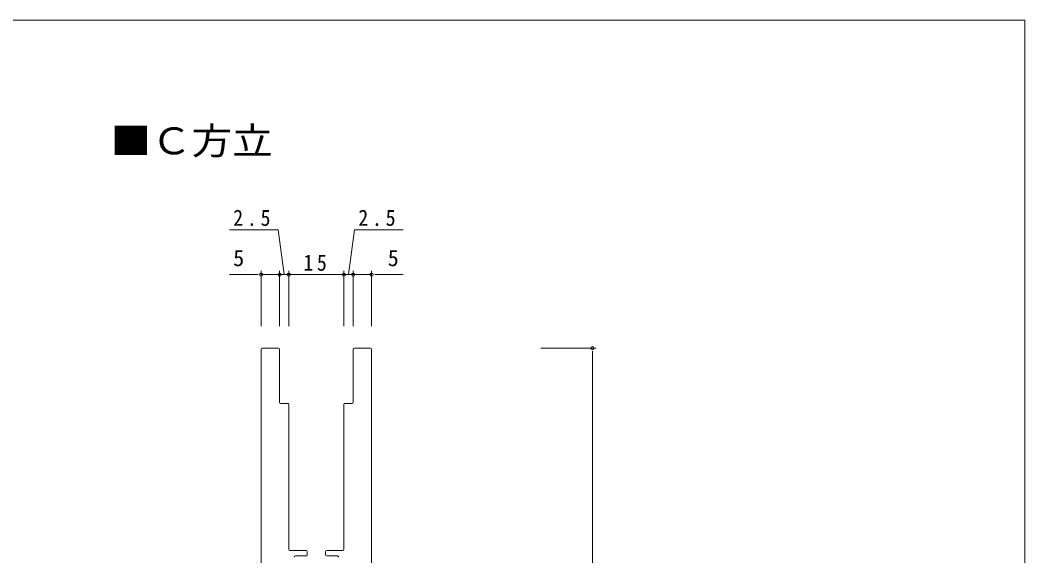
# Model space of a CAD drawing. Units: millimetres on the paper. Extents: x -297 to 270, y -210 to 193.
# Drawn here: x -18.1 to 255, y 45.3 to 191 of the extents above; entities that cross this region are included whole.
import ezdxf
from ezdxf.enums import TextEntityAlignment as Align

# ---------------------------------------------------------------- set-up
doc = ezdxf.new("R2010")
doc.units = ezdxf.units.MM
for name, color, linetype, lineweight in [('0-1_YKK_ZWAK', 7, 'Continuous', 9), ('0-3_YKK_11', 7, 'Continuous', 9), ('0-4_YKK_D', 6, 'Continuous', 9)]:
    doc.layers.add(name, color=color, linetype=linetype, lineweight=lineweight)
doc.layers.add('0-2_USER1', color=7, linetype='Continuous')
doc.styles.add('ＭＳ ゴシック', font='')
doc.styles.get('ＭＳ ゴシック').set_extended_font_data('MS Gothic')

msp = doc.modelspace()

# ---------------------------------------------------------------- linework, layer by layer
at = {"layer": '0-1_YKK_ZWAK'}
for q in [(-295, 191), (255, -184)]:
    msp.add_line((255, 191), q, dxfattribs=at)
at = {"layer": '0-3_YKK_11'}
for p, q in [((47.442, 101.455), (47.442, 18.555)), ((52.142, 101.755), (47.742, 101.755)), ((52.442, 101.455), (52.442, 87.055)), ((72.442, 101.455), (72.442, 87.055)), ((72.742, 101.755), (77.142, 101.755)), ((77.442, 101.455), (77.442, 18.555)), ((52.742, 86.755), (54.642, 86.755)), ((54.942, 86.455), (54.942, 47.055)), ((69.942, 86.455), (69.942, 47.055)), ((72.142, 86.755), (70.242, 86.755)), ((59.642, 46.755), (55.242, 46.755)), ((59.942, 46.455), (59.942, 45.555)), ((64.942, 46.455), (64.942, 45.555)), ((65.242, 46.755), (69.642, 46.755)), ((59.642, 45.255), (56.741, 45.255)), ((59.944, 45.255), (56.742, 45.255)), ((65.242, 45.255), (68.143, 45.255))]:
    msp.add_line(p, q, dxfattribs=at)
for centre, start, end in [((47.742, 101.455), 90, 180), ((52.142, 101.455), 0, 90), ((72.742, 101.455), 90, 180), ((77.142, 101.455), 0, 90), ((52.742, 87.055), 180, 270), ((54.642, 86.455), 0, 90), ((70.242, 86.455), 90, 180), ((72.142, 87.055), 270, 0), ((55.242, 47.055), 180, 270), ((59.642, 46.455), 0, 90), ((65.242, 46.455), 90, 180), ((69.642, 47.055), 270, 0), ((56.741, 44.955), 89.99365, 180.00554), ((56.741, 44.955), 89.99409, 180), ((59.642, 45.555), 270, 0), ((65.242, 45.555), 180, 270), ((68.143, 44.955), 0, 90.00589)]:
    msp.add_arc(centre, 0.3, start, end, dxfattribs=at)
at = {"layer": '0-4_YKK_D'}
for p, q in [((52.043, 133.966), (38.843, 133.966)), ((53.693, 121.755), (52.043, 133.966)), ((71.192, 121.755), (72.842, 133.966)), ((72.842, 133.966), (86.042, 133.966)), ((45.742, 121.755), (38.842, 121.755)), ((46.592, 121.755), (45.742, 121.755)), ((47.442, 107.755), (47.442, 122.755)), ((52.442, 121.755), (47.442, 121.755)), ((50.743, 121.755), (49.043, 121.755)), ((51.593, 121.755), (50.743, 121.755)), ((52.442, 107.755), (52.442, 122.755)), ((52.443, 107.755), (52.443, 122.755)), ((54.943, 121.755), (52.443, 121.755)), ((54.943, 121.755), (52.443, 121.755)), ((53.292, 121.755), (54.142, 121.755)), ((54.142, 121.755), (55.842, 121.755)), ((54.942, 107.755), (54.942, 122.755)), ((54.943, 107.755), (54.943, 122.755)), ((55.792, 121.755), (56.642, 121.755)), ((55.793, 121.755), (56.643, 121.755)), ((56.643, 121.755), (58.343, 121.755)), ((68.242, 121.755), (66.542, 121.755)), ((69.092, 121.755), (68.242, 121.755)), ((70.742, 121.755), (69.042, 121.755)), ((69.942, 107.755), (69.942, 122.755)), ((69.942, 107.755), (69.942, 122.755)), ((69.942, 121.755), (72.442, 121.755)), ((69.942, 121.755), (72.442, 121.755)), ((71.592, 121.755), (70.742, 121.755)), ((72.442, 107.755), (72.442, 122.755)), ((72.442, 107.755), (72.442, 122.755)), ((72.442, 121.755), (77.442, 121.755)), ((73.292, 121.755), (74.142, 121.755)), ((74.142, 121.755), (75.842, 121.755)), ((77.442, 107.755), (77.442, 122.755)), ((78.292, 121.755), (79.142, 121.755)), ((79.142, 121.755), (86.042, 121.755)), ((123.442, 101.755), (138.442, 101.755)), ((137.442, 100.905), (137.442, 100.055))]:
    msp.add_line(p, q, dxfattribs=at)
for points in [[(69.092, 121.755), (68.242, 121.755), (56.642, 121.755)], [(137.442, -22.395), (137.442, -21.545), (137.442, 100.055)]]:
    msp.add_lwpolyline(points, dxfattribs=at)
for centre, start, end in [((47.442, 121.755), 0, 180), ((47.442, 121.755), 180, 0), ((52.442, 121.755), 0, 180), ((52.442, 121.755), 180, 0), ((52.443, 121.755), 0, 180), ((52.443, 121.755), 180, 0), ((54.942, 121.755), 0, 180), ((54.942, 121.755), 180, 0), ((54.943, 121.755), 0, 180), ((54.943, 121.755), 180, 0), ((69.942, 121.755), 0, 180), ((69.942, 121.755), 0, 180), ((69.942, 121.755), 180, 0), ((69.942, 121.755), 180, 0), ((72.442, 121.755), 0, 180), ((72.442, 121.755), 0, 180), ((72.442, 121.755), 180, 0), ((72.442, 121.755), 180, 0), ((77.442, 121.755), 0, 180), ((77.442, 121.755), 180, 0), ((137.442, 101.755), 90, 270), ((137.442, 101.755), 270, 90)]:
    msp.add_arc(centre, 0.425, start, end, dxfattribs=at)

# ---------------------------------------------------------------- texts
at = {"layer": '0-2_USER1', "color": 6, "style": 'ＭＳ ゴシック', "width": 1.1}
msp.add_text('■Ｃ方立', height=7.331, dxfattribs=at).set_placement((6.55, 152.28), align=Align.BOTTOM_LEFT)
at = {"layer": '0-4_YKK_D', "color": 3, "style": 'ＭＳ ゴシック'}
for p in [(39.842, 122.755), (81.842, 122.755)]:
    msp.add_text('5', height=4.399, dxfattribs=at).set_placement(p, align=Align.BOTTOM_LEFT)
at = {"layer": '0-4_YKK_D', "color": 3, "char_height": 4.399, "attachment_point": 7, "style": 'ＭＳ ゴシック'}
for s, insert in [('\\T1.38;\\W0.9;2.5', (39.843, 134.966)), ('\\T1.38;\\W0.9;2.5', (73.842, 134.966)), ('\\T1.36;\\W0.9;15', (58.922, 122.755))]:
    msp.add_mtext(s, dxfattribs=dict(at, insert=insert))

doc.saveas('drawing.dxf')
